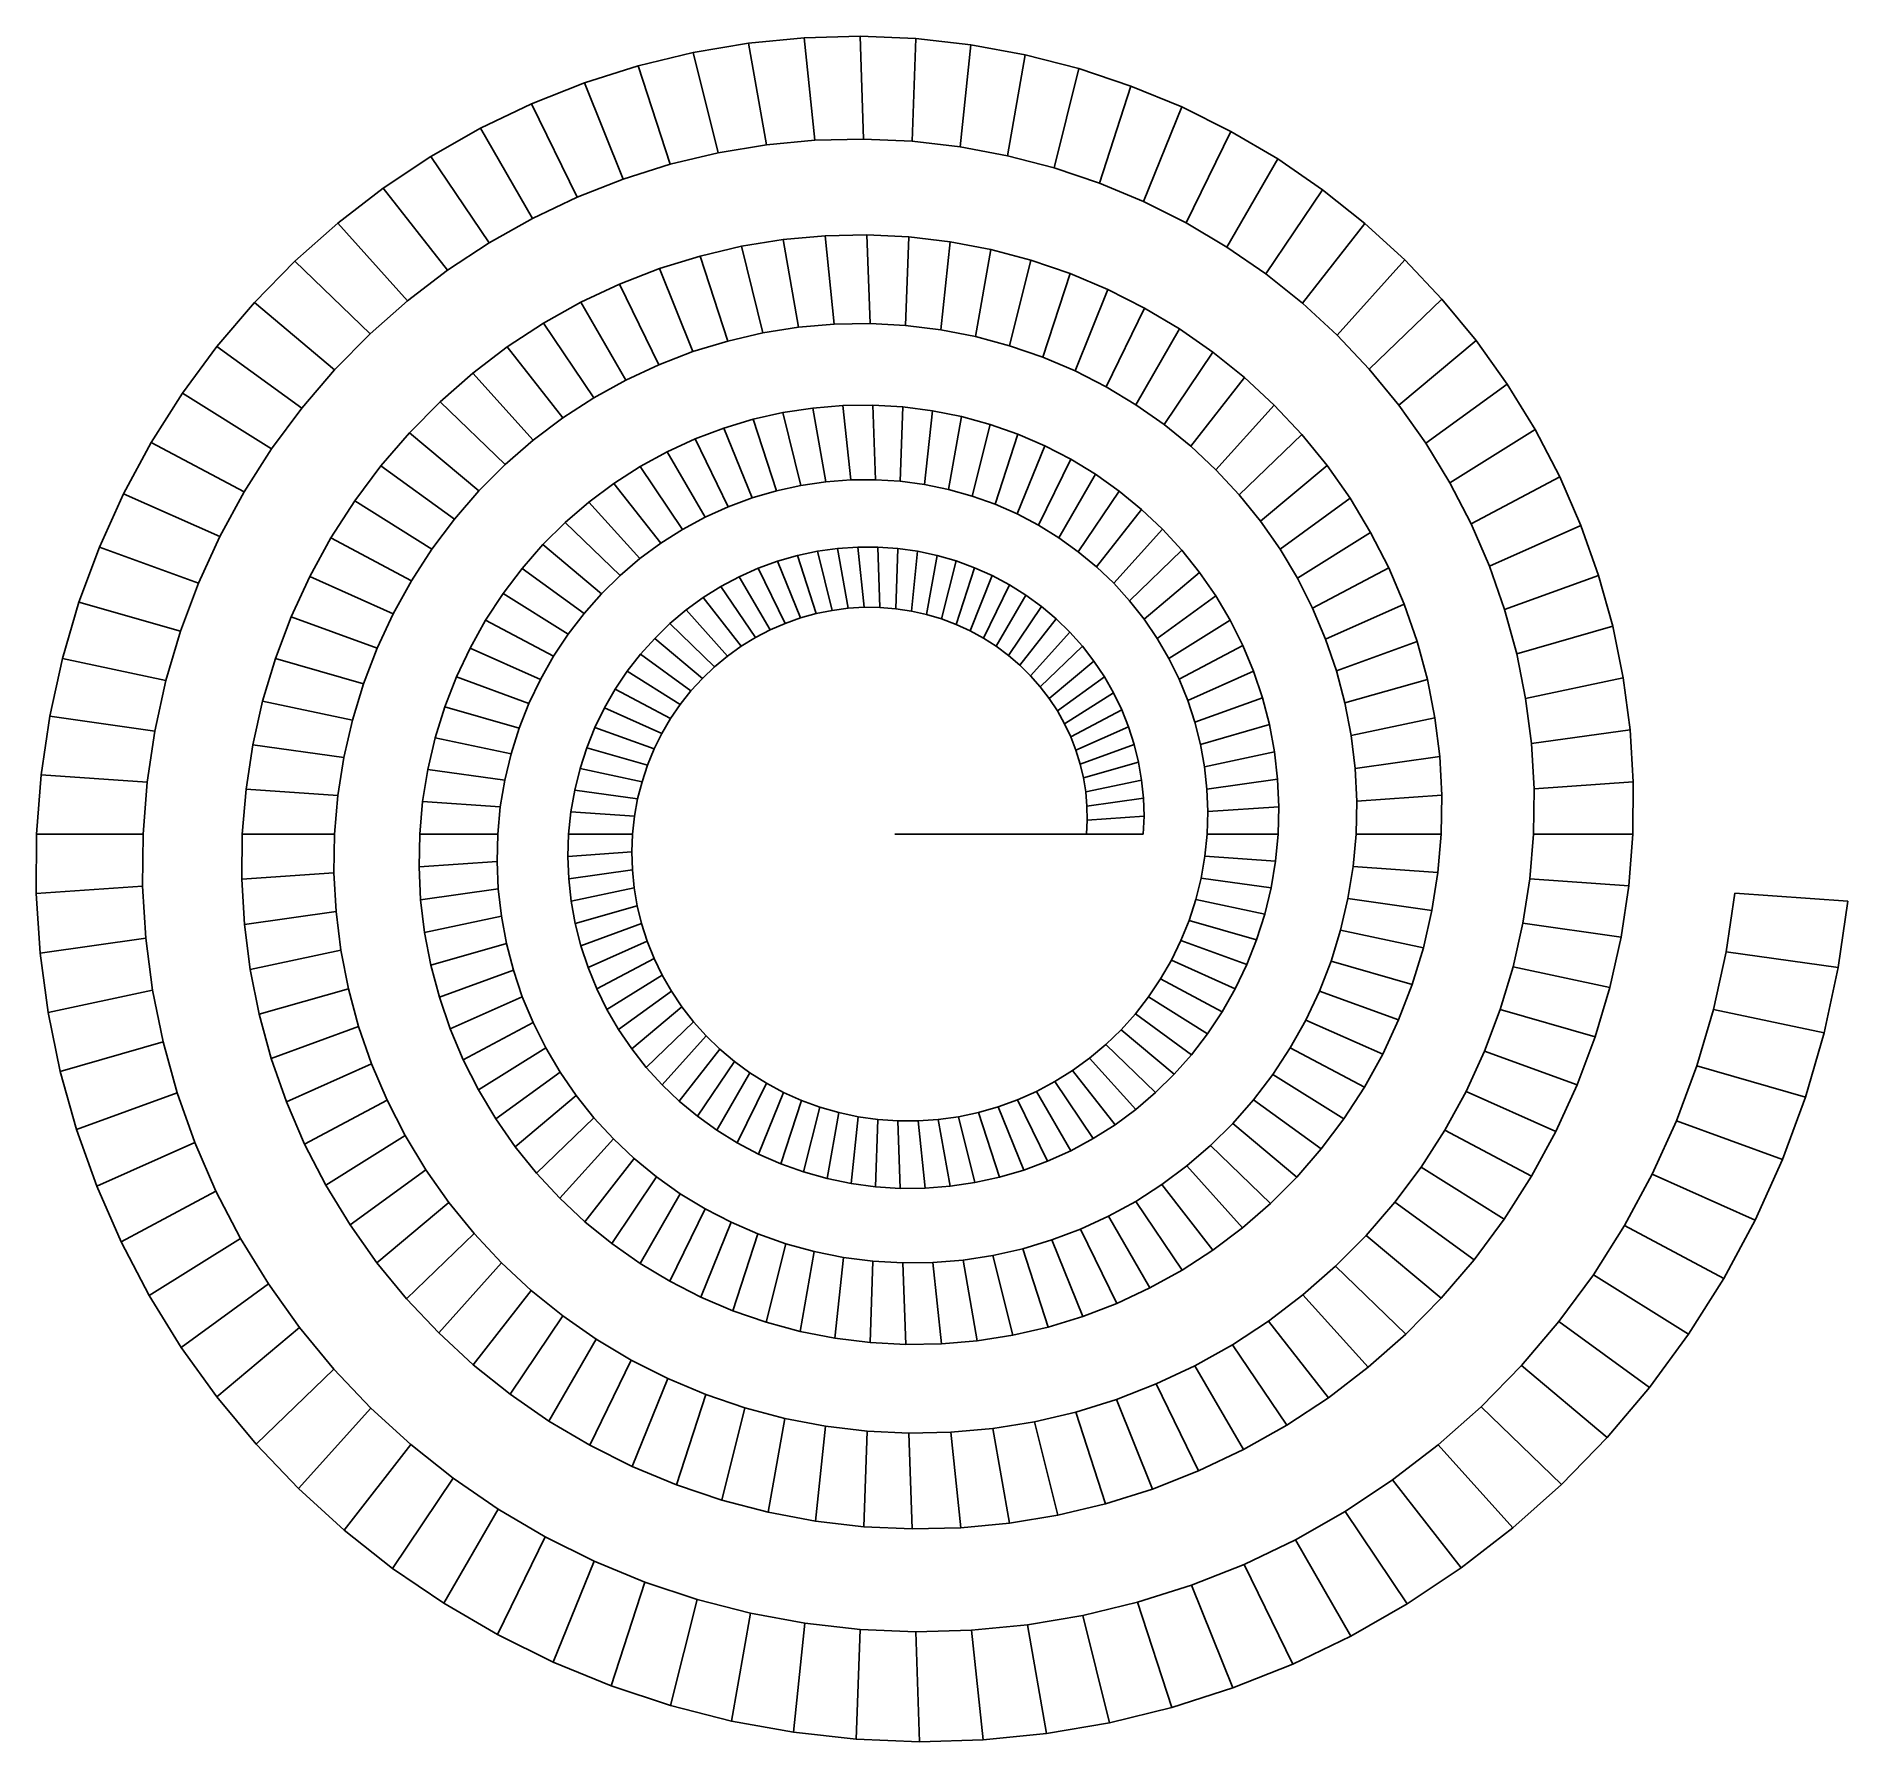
# Model space of a CAD drawing. Header units: metres. Extents: x -360 to 406, y -384 to 337.
import ezdxf

# ---------------------------------------------------------------- set-up
doc = ezdxf.new("R2010")
doc.units = ezdxf.units.M
for name, color, linetype in [('Fill', 3, 'CONTINUOUS'), ('Inner', 2, 'CONTINUOUS'), ('Outer', 1, 'CONTINUOUS')]:
    doc.layers.add(name, color=color, linetype=linetype)

msp = doc.modelspace()

# ---------------------------------------------------------------- linework, layer by layer
at = {"layer": 'Fill'}
for p, q in [((-10.26, 293.91), (-11.78, 337.42)), ((-71.83, 288.08), (-82.41, 330.52)), ((-51.39, 291.47), (-58.98, 334.47)), ((-30.84, 293.41), (-35.4, 336.77)), ((10.23, 292.98), (11.75, 336.42)), ((30.55, 290.63), (35.08, 333.79)), ((50.58, 286.87), (58.11, 329.55)), ((-92.04, 283.26), (-105.57, 324.92)), ((70.25, 281.74), (80.71, 323.72)), ((-111.93, 277.02), (-128.36, 317.7)), ((89.44, 275.27), (102.79, 316.36)), ((-131.39, 269.39), (-150.65, 308.88)), ((108.08, 267.51), (124.24, 307.5)), ((-150.33, 260.38), (-172.33, 298.49)), ((126.07, 258.48), (144.95, 297.19)), ((-168.66, 250.05), (-193.3, 286.58)), ((143.33, 248.26), (164.83, 285.5)), ((-186.27, 238.42), (-213.44, 273.2)), ((159.79, 236.89), (183.79, 272.49)), ((-203.09, 225.55), (-232.66, 258.4)), ((-22.66, 215.64), (-26.59, 253.03)), ((-7.54, 215.89), (-8.85, 253.4)), ((175.36, 224.45), (201.75, 258.22)), ((-52.84, 211.95), (-61.97, 248.56)), ((-37.79, 214.32), (-44.33, 251.42)), ((7.51, 215.09), (8.82, 252.54)), ((22.41, 213.25), (26.32, 250.45)), ((37.1, 210.38), (43.58, 247.15)), ((-219.01, 211.49), (-250.85, 242.24)), ((-82.43, 204.02), (-96.62, 239.13)), ((-67.75, 208.51), (-79.43, 244.46)), ((51.49, 206.51), (60.5, 242.67)), ((189.97, 210.98), (218.61, 242.79)), ((-96.82, 198.5), (-113.45, 232.6)), ((65.52, 201.66), (77.02, 237.04)), ((79.13, 195.87), (93.05, 230.29)), ((-233.96, 196.31), (-267.92, 224.81)), ((-110.83, 191.97), (-129.83, 224.88)), ((92.26, 189.16), (108.51, 222.47)), ((203.57, 196.58), (234.31, 226.27)), ((-124.41, 184.44), (-145.7, 216)), ((104.83, 181.58), (123.33, 213.62)), ((216.08, 181.31), (248.77, 208.74)), ((-247.85, 180.07), (-283.77, 206.17)), ((-137.47, 175.96), (-160.95, 206.01)), ((116.8, 173.17), (137.46, 203.79)), ((-149.96, 166.54), (-175.52, 194.93)), ((128.11, 163.98), (150.81, 193.03)), ((-260.62, 162.85), (-298.33, 186.42)), ((227.46, 165.26), (261.93, 190.3)), ((-161.8, 156.24), (-189.32, 182.83)), ((-36.76, 147.45), (-44.44, 178.24)), ((-26.27, 149), (-31.77, 180.18)), ((-15.74, 149.8), (-19.05, 181.23)), ((-5.23, 149.87), (-6.33, 181.38)), ((5.21, 149.2), (6.31, 180.65)), ((15.54, 147.81), (18.82, 179.04)), ((25.69, 145.72), (31.13, 176.57)), ((138.72, 154.06), (163.34, 181.41)), ((-172.93, 145.1), (-202.29, 169.74)), ((-57.43, 142.15), (-69.37, 171.7)), ((-47.17, 145.17), (-57, 175.41)), ((35.64, 142.93), (43.2, 173.26)), ((45.31, 139.46), (54.96, 169.14)), ((148.56, 143.46), (174.98, 168.98)), ((237.66, 148.51), (273.73, 171.05)), ((-272.19, 144.72), (-311.51, 165.63)), ((-77.33, 133.95), (-93.33, 161.66)), ((-67.5, 138.4), (-81.5, 167.11)), ((54.69, 135.35), (66.35, 164.22)), ((-183.29, 133.17), (-214.36, 155.74)), ((-86.87, 128.79), (-104.8, 155.37)), ((63.71, 130.62), (77.32, 158.54)), ((157.61, 132.25), (185.69, 155.82)), ((-96.06, 122.95), (-115.84, 148.27)), ((72.33, 125.29), (87.83, 152.13)), ((246.64, 131.14), (284.14, 151.08)), ((-282.49, 125.77), (-323.24, 143.91)), ((-192.83, 120.49), (-225.45, 140.88)), ((-104.86, 116.46), (-126.4, 140.39)), ((80.53, 119.39), (97.83, 145.04)), ((165.82, 120.47), (195.43, 141.99)), ((-113.22, 109.33), (-136.43, 131.75)), ((88.26, 112.97), (107.26, 137.29)), ((254.36, 113.25), (293.09, 130.49)), ((-201.49, 107.13), (-235.51, 125.23)), ((95.49, 106.05), (116.1, 128.94)), ((173.16, 108.2), (204.14, 127.56)), ((-291.48, 106.09), (-333.45, 121.37)), ((-121.09, 101.61), (-145.86, 122.39)), ((-36.93, 91.4), (-46.62, 115.39)), ((-30.3, 93.24), (-38.27, 117.78)), ((-23.59, 94.6), (-29.81, 119.57)), ((-16.84, 95.49), (-21.29, 120.77)), ((-10.08, 95.9), (-12.76, 121.36)), ((-3.35, 95.83), (-4.24, 121.35)), ((3.33, 95.3), (4.22, 120.75)), ((9.91, 94.31), (12.57, 119.57)), ((16.37, 92.86), (20.77, 117.81)), ((22.68, 90.98), (28.8, 115.5)), ((102.19, 98.68), (124.29, 120.03)), ((-209.23, 93.15), (-244.49, 108.85)), ((-128.44, 93.32), (-154.65, 112.36)), ((-49.83, 86.31), (-62.83, 108.83)), ((-43.45, 89.09), (-54.82, 112.4)), ((28.81, 88.68), (36.6, 112.64)), ((34.73, 85.96), (44.15, 109.27)), ((108.32, 90.89), (131.82, 110.61)), ((179.59, 95.49), (211.79, 112.61)), ((260.78, 94.92), (300.56, 109.4)), ((-135.22, 84.49), (-162.75, 101.7)), ((-62.03, 79.4), (-78.12, 99.99)), ((-56.04, 83.08), (-70.61, 104.69)), ((40.41, 82.86), (51.4, 105.39)), ((45.83, 79.39), (58.33, 101.04)), ((113.88, 82.74), (138.63, 100.72)), ((-299.09, 85.76), (-342.09, 98.09)), ((-67.79, 75.29), (-85.32, 94.76)), ((50.97, 75.56), (64.91, 96.23)), ((185.11, 82.42), (218.36, 97.22)), ((-215.99, 78.61), (-252.32, 91.84)), ((-141.39, 75.18), (-170.12, 90.45)), ((-73.27, 70.76), (-92.16, 89)), ((55.79, 71.41), (71.1, 91.01)), ((60.29, 66.96), (76.89, 85.39)), ((118.82, 74.25), (144.72, 90.43)), ((265.9, 76.24), (306.53, 87.89)), ((-146.92, 65.41), (-176.7, 78.67)), ((-78.45, 65.83), (-98.62, 82.75)), ((64.45, 62.23), (82.24, 79.42)), ((123.14, 65.48), (150.04, 79.78)), ((189.68, 69.04), (223.82, 81.46)), ((-305.29, 64.89), (-349.11, 74.21)), ((-221.74, 63.58), (-258.98, 74.26)), ((-83.3, 60.52), (-104.65, 76.04)), ((68.23, 57.26), (87.13, 73.11)), ((-151.78, 55.24), (-182.47, 66.42)), ((-91.89, 48.86), (-115.32, 61.31)), ((-87.78, 54.85), (-110.23, 68.88)), ((71.65, 52.05), (91.55, 66.51)), ((126.82, 56.47), (154.6, 68.83)), ((193.29, 55.42), (228.15, 65.42)), ((269.68, 57.32), (310.96, 66.1)), ((-226.45, 48.13), (-264.4, 56.2)), ((-155.93, 44.71), (-187.39, 53.73)), ((74.67, 46.66), (95.47, 59.66)), ((129.85, 47.26), (158.36, 57.64)), ((-310.02, 43.57), (-354.45, 49.82)), ((-95.58, 42.56), (-119.88, 53.37)), ((77.29, 41.1), (98.89, 52.58)), ((132.22, 37.91), (161.31, 46.26)), ((195.93, 41.65), (231.34, 49.17)), ((-159.35, 33.87), (-191.43, 40.69)), ((-98.84, 35.98), (-123.9, 45.1)), ((79.5, 35.4), (101.79, 45.32)), ((272.13, 38.25), (313.85, 44.11)), ((-230.08, 32.33), (-268.56, 37.74)), ((-101.65, 29.15), (-127.35, 36.52)), ((81.3, 29.59), (104.17, 37.91)), ((133.91, 28.46), (163.45, 34.74)), ((197.59, 27.77), (233.38, 32.8)), ((-313.27, 21.91), (-358.09, 25.04)), ((-162.01, 22.77), (-194.56, 27.34)), ((-103.98, 22.1), (-130.2, 27.67)), ((82.68, 23.71), (106.01, 30.4)), ((134.94, 18.97), (164.78, 23.16)), ((-232.6, 16.26), (-271.44, 18.98)), ((-105.83, 14.87), (-132.43, 18.61)), ((83.64, 17.78), (107.31, 22.81)), ((198.28, 13.87), (234.26, 16.38)), ((273.23, 19.11), (315.2, 22.04)), ((-163.9, 11.46), (-196.75, 13.76)), ((-107.17, 7.49), (-134.04, 9.37)), ((84.18, 11.83), (108.07, 15.19)), ((135.3, 9.46), (165.3, 11.56)), ((-108, 0), (-135, 0)), ((84.29, 5.89), (108.3, 7.57)), ((-315, 0), (-360, 0)), ((-234, 0), (-273, 0)), ((-165, 0), (-198, 0)), ((-108.3, -7.57), (-135.3, -9.46)), ((84, 0), (108, 0)), ((135, 0), (165, 0)), ((198, 0), (234, 0)), ((273, 0), (315, 0)), ((-165.3, -11.56), (-198.28, -13.87)), ((-108.07, -15.19), (-134.94, -18.97)), ((134.04, -9.37), (163.9, -11.46)), ((196.75, -13.76), (232.6, -16.26)), ((-315.2, -22.04), (-360.15, -25.18)), ((-234.26, -16.38), (-273.23, -19.11)), ((-107.31, -22.81), (-133.91, -28.46)), ((132.43, -18.61), (162.01, -22.77)), ((271.44, -18.98), (313.27, -21.91)), ((-164.78, -23.16), (-197.59, -27.77)), ((-106.01, -30.4), (-132.22, -37.91)), ((130.2, -27.67), (159.35, -33.87)), ((194.56, -27.34), (230.08, -32.33)), ((358.09, -25.04), (405.91, -28.38)), ((-233.38, -32.8), (-272.13, -38.25)), ((-163.45, -34.74), (-195.93, -41.65)), ((-104.17, -37.91), (-129.85, -47.26)), ((127.35, -36.52), (155.93, -44.71)), ((268.56, -37.74), (310.02, -43.57)), ((-313.85, -44.11), (-358.55, -50.39)), ((-101.79, -45.32), (-126.82, -56.47)), ((123.9, -45.1), (151.78, -55.24)), ((191.43, -40.69), (226.45, -48.13)), ((-231.34, -49.17), (-269.68, -57.32)), ((-161.31, -46.26), (-193.29, -55.42)), ((-98.89, -52.58), (-123.14, -65.48)), ((119.88, -53.37), (146.92, -65.41)), ((354.45, -49.82), (401.85, -56.48)), ((-158.36, -57.64), (-189.68, -69.04)), ((-95.47, -59.66), (-118.82, -74.25)), ((187.39, -53.73), (221.74, -63.58)), ((264.4, -56.2), (305.29, -64.89)), ((-310.96, -66.1), (-355.17, -75.49)), ((-228.15, -65.42), (-265.9, -76.24)), ((-154.6, -68.83), (-185.11, -82.42)), ((-91.55, -66.51), (-113.88, -82.74)), ((110.23, -68.88), (135.22, -84.49)), ((115.32, -61.31), (141.39, -75.18)), ((182.47, -66.42), (215.99, -78.61)), ((-87.13, -73.11), (-108.32, -90.89)), ((104.65, -76.04), (128.44, -93.32)), ((258.98, -74.26), (299.09, -85.76)), ((349.11, -74.21), (395.86, -84.14)), ((-223.82, -81.46), (-260.78, -94.92)), ((-150.04, -79.78), (-179.59, -95.49)), ((-82.24, -79.42), (-102.19, -98.68)), ((98.62, -82.75), (121.09, -101.61)), ((176.7, -78.67), (209.23, -93.15)), ((-306.53, -87.89), (-350.04, -100.37)), ((-144.72, -90.43), (-173.16, -108.2)), ((-76.89, -85.39), (-95.49, -106.05)), ((-71.1, -91.01), (-88.26, -112.97)), ((92.16, -89), (113.22, -109.33)), ((170.12, -90.45), (201.49, -107.13)), ((252.32, -91.84), (291.48, -106.09)), ((-218.36, -97.22), (-254.36, -113.25)), ((-64.91, -96.23), (-80.53, -119.39)), ((85.32, -94.76), (104.86, -116.46)), ((342.09, -98.09), (387.98, -111.25)), ((-138.63, -100.72), (-165.82, -120.47)), ((-58.33, -101.04), (-72.33, -125.29)), ((-51.4, -105.39), (-63.71, -130.62)), ((70.61, -104.69), (86.87, -128.79)), ((78.12, -99.99), (96.06, -122.95)), ((162.75, -101.7), (192.83, -120.49)), ((-300.56, -109.4), (-343.16, -124.9)), ((-211.79, -112.61), (-246.64, -131.14)), ((-131.82, -110.61), (-157.61, -132.25)), ((-44.15, -109.27), (-54.69, -135.35)), ((-36.6, -112.64), (-45.31, -139.46)), ((54.82, -112.4), (67.5, -138.4)), ((62.83, -108.83), (77.33, -133.95)), ((154.65, -112.36), (183.29, -133.17)), ((244.49, -108.85), (282.49, -125.77)), ((-124.29, -120.03), (-148.56, -143.46)), ((-28.8, -115.5), (-35.64, -142.93)), ((-20.77, -117.81), (-25.69, -145.72)), ((-12.57, -119.57), (-15.54, -147.81)), ((-4.22, -120.75), (-5.21, -149.2)), ((4.24, -121.35), (5.23, -149.87)), ((12.76, -121.36), (15.74, -149.8)), ((21.29, -120.77), (26.27, -149)), ((29.81, -119.57), (36.76, -147.45)), ((38.27, -117.78), (47.17, -145.17)), ((46.62, -115.39), (57.43, -142.15)), ((145.86, -122.39), (172.93, -145.1)), ((333.45, -121.37), (378.24, -137.67)), ((-204.14, -127.56), (-237.66, -148.51)), ((-116.1, -128.94), (-138.72, -154.06)), ((235.51, -125.23), (272.19, -144.72)), ((-293.09, -130.49), (-334.56, -148.96)), ((-107.26, -137.29), (-128.11, -163.98)), ((136.43, -131.75), (161.8, -156.24)), ((-195.43, -141.99), (-227.46, -165.26)), ((-97.83, -145.04), (-116.8, -173.17)), ((126.4, -140.39), (149.96, -166.54)), ((225.45, -140.88), (260.62, -162.85)), ((323.24, -143.91), (366.72, -163.27)), ((-284.14, -151.08), (-324.28, -172.42)), ((-87.83, -152.13), (-104.83, -181.58)), ((115.84, -148.27), (137.47, -175.96)), ((-185.69, -155.82), (-216.08, -181.31)), ((-77.32, -158.54), (-92.26, -189.16)), ((104.8, -155.37), (124.41, -184.44)), ((214.36, -155.74), (247.85, -180.07)), ((-66.35, -164.22), (-79.13, -195.87)), ((81.5, -167.11), (96.82, -198.5)), ((93.33, -161.66), (110.83, -191.97)), ((311.51, -165.63), (353.48, -187.95)), ((-273.73, -171.05), (-312.35, -195.18)), ((-174.98, -168.98), (-203.57, -196.58)), ((-54.96, -169.14), (-65.52, -201.66)), ((-43.2, -173.26), (-51.49, -206.51)), ((57, -175.41), (67.75, -208.51)), ((69.37, -171.7), (82.43, -204.02)), ((202.29, -169.74), (233.96, -196.31)), ((-163.34, -181.41), (-189.97, -210.98)), ((-31.13, -176.57), (-37.1, -210.38)), ((-18.82, -179.04), (-22.41, -213.25)), ((-6.31, -180.65), (-7.51, -215.09)), ((6.33, -181.38), (7.54, -215.89)), ((19.05, -181.23), (22.66, -215.64)), ((31.77, -180.18), (37.79, -214.32)), ((44.44, -178.24), (52.84, -211.95)), ((189.32, -182.83), (219.01, -211.49)), ((-261.93, -190.3), (-298.82, -217.1)), ((298.33, -186.42), (338.58, -211.57)), ((-150.81, -193.03), (-175.36, -224.45)), ((175.52, -194.93), (203.09, -225.55)), ((-137.46, -203.79), (-159.79, -236.89)), ((160.95, -206.01), (186.27, -238.42)), ((283.77, -206.17), (322.12, -234.03)), ((-248.77, -208.74), (-283.75, -238.09)), ((-123.33, -213.62), (-143.33, -248.26)), ((145.7, -216), (168.66, -250.05)), ((-234.31, -226.27), (-267.2, -258.04)), ((-108.51, -222.47), (-126.07, -258.48)), ((129.83, -224.88), (150.33, -260.38)), ((267.92, -224.81), (304.18, -255.23)), ((-93.05, -230.29), (-108.08, -267.51)), ((-77.02, -237.04), (-89.44, -275.27)), ((113.45, -232.6), (131.39, -269.39)), ((-218.61, -242.79), (-249.26, -276.83)), ((-60.5, -242.67), (-70.25, -281.74)), ((79.43, -244.46), (92.04, -283.26)), ((96.62, -239.13), (111.93, -277.02)), ((250.85, -242.24), (284.85, -275.08)), ((-43.58, -247.15), (-50.58, -286.87)), ((-26.32, -250.45), (-30.55, -290.63)), ((-8.82, -252.54), (-10.23, -292.98)), ((44.33, -251.42), (51.39, -291.47)), ((61.97, -248.56), (71.83, -288.08)), ((-201.75, -258.22), (-229.99, -294.37)), ((8.85, -253.4), (10.26, -293.91)), ((26.59, -253.03), (30.84, -293.41)), ((232.66, -258.4), (264.24, -293.47)), ((-183.79, -272.49), (-209.48, -310.57)), ((213.44, -273.2), (242.46, -310.34)), ((-164.83, -285.5), (-187.83, -325.34)), ((193.3, -286.58), (219.62, -325.6)), ((-144.95, -297.19), (-165.14, -338.6)), ((172.33, -298.49), (195.83, -339.19)), ((-124.24, -307.5), (-141.52, -350.27)), ((150.65, -308.88), (171.22, -351.06)), ((-102.79, -316.36), (-117.07, -360.3)), ((128.36, -317.7), (145.91, -361.15)), ((-80.71, -323.72), (-91.91, -368.62)), ((105.57, -324.92), (120.03, -369.43)), ((-58.11, -329.55), (-66.15, -375.18)), ((-35.08, -333.79), (-39.93, -379.93)), ((-11.75, -336.42), (-13.37, -382.86)), ((35.4, -336.77), (40.27, -383.12)), ((58.98, -334.47), (67.08, -380.43)), ((82.41, -330.52), (93.71, -375.86)), ((11.78, -337.42), (13.41, -383.92))]:
    msp.add_line(p, q, dxfattribs=at)
at = {"layer": 'Inner'}
for p, q in [((-51.39, 291.47), (-71.83, 288.08)), ((-30.84, 293.41), (-51.39, 291.47)), ((-10.26, 293.91), (-30.84, 293.41)), ((10.23, 292.98), (-10.26, 293.91)), ((30.55, 290.63), (10.23, 292.98)), ((-71.83, 288.08), (-92.04, 283.26)), ((50.58, 286.87), (30.55, 290.63)), ((70.25, 281.74), (50.58, 286.87)), ((-111.93, 277.02), (-131.39, 269.39)), ((-92.04, 283.26), (-111.93, 277.02)), ((89.44, 275.27), (70.25, 281.74)), ((-131.39, 269.39), (-150.33, 260.38)), ((108.08, 267.51), (89.44, 275.27)), ((126.07, 258.48), (108.08, 267.51)), ((-150.33, 260.38), (-168.66, 250.05)), ((143.33, 248.26), (126.07, 258.48)), ((-168.66, 250.05), (-186.27, 238.42)), ((159.79, 236.89), (143.33, 248.26)), ((-186.27, 238.42), (-203.09, 225.55)), ((175.36, 224.45), (159.79, 236.89)), ((-203.09, 225.55), (-219.01, 211.49)), ((189.97, 210.98), (175.36, 224.45)), ((-22.66, 215.64), (-37.79, 214.32)), ((-7.54, 215.89), (-22.66, 215.64)), ((7.51, 215.09), (-7.54, 215.89)), ((22.41, 213.25), (7.51, 215.09)), ((-219.01, 211.49), (-233.96, 196.31)), ((-67.75, 208.51), (-82.43, 204.02)), ((-52.84, 211.95), (-67.75, 208.51)), ((-37.79, 214.32), (-52.84, 211.95)), ((37.1, 210.38), (22.41, 213.25)), ((51.49, 206.51), (37.1, 210.38)), ((203.57, 196.58), (189.97, 210.98)), ((-82.43, 204.02), (-96.82, 198.5)), ((65.52, 201.66), (51.49, 206.51)), ((79.13, 195.87), (65.52, 201.66)), ((-233.96, 196.31), (-247.85, 180.07)), ((-110.83, 191.97), (-124.41, 184.44)), ((-96.82, 198.5), (-110.83, 191.97)), ((92.26, 189.16), (79.13, 195.87)), ((216.08, 181.31), (203.57, 196.58)), ((-124.41, 184.44), (-137.47, 175.96)), ((104.83, 181.58), (92.26, 189.16)), ((-247.85, 180.07), (-260.62, 162.85)), ((116.8, 173.17), (104.83, 181.58)), ((227.46, 165.26), (216.08, 181.31)), ((-137.47, 175.96), (-149.96, 166.54)), ((128.11, 163.98), (116.8, 173.17)), ((-260.62, 162.85), (-272.19, 144.72)), ((-149.96, 166.54), (-161.8, 156.24)), ((138.72, 154.06), (128.11, 163.98)), ((237.66, 148.51), (227.46, 165.26)), ((-161.8, 156.24), (-172.93, 145.1)), ((148.56, 143.46), (138.72, 154.06)), ((-36.76, 147.45), (-47.17, 145.17)), ((-26.27, 149), (-36.76, 147.45)), ((-15.74, 149.8), (-26.27, 149)), ((-5.23, 149.87), (-15.74, 149.8)), ((5.21, 149.2), (-5.23, 149.87)), ((15.54, 147.81), (5.21, 149.2)), ((25.69, 145.72), (15.54, 147.81)), ((35.64, 142.93), (25.69, 145.72)), ((246.64, 131.14), (237.66, 148.51)), ((-272.19, 144.72), (-282.49, 125.77)), ((-172.93, 145.1), (-183.29, 133.17)), ((-67.5, 138.4), (-77.33, 133.95)), ((-57.43, 142.15), (-67.5, 138.4)), ((-47.17, 145.17), (-57.43, 142.15)), ((45.31, 139.46), (35.64, 142.93)), ((54.69, 135.35), (45.31, 139.46)), ((157.61, 132.25), (148.56, 143.46)), ((-183.29, 133.17), (-192.83, 120.49)), ((-77.33, 133.95), (-86.87, 128.79)), ((63.71, 130.62), (54.69, 135.35)), ((72.33, 125.29), (63.71, 130.62)), ((165.82, 120.47), (157.61, 132.25)), ((254.36, 113.25), (246.64, 131.14)), ((-282.49, 125.77), (-291.48, 106.09)), ((-96.06, 122.95), (-104.86, 116.46)), ((-86.87, 128.79), (-96.06, 122.95)), ((80.53, 119.39), (72.33, 125.29)), ((-192.83, 120.49), (-201.49, 107.13)), ((-104.86, 116.46), (-113.22, 109.33)), ((88.26, 112.97), (80.53, 119.39)), ((173.16, 108.2), (165.82, 120.47)), ((-113.22, 109.33), (-121.09, 101.61)), ((95.49, 106.05), (88.26, 112.97)), ((179.59, 95.49), (173.16, 108.2)), ((260.78, 94.92), (254.36, 113.25)), ((-291.48, 106.09), (-299.09, 85.76)), ((-201.49, 107.13), (-209.23, 93.15)), ((-121.09, 101.61), (-128.44, 93.32)), ((102.19, 98.68), (95.49, 106.05)), ((-209.23, 93.15), (-215.99, 78.61)), ((-128.44, 93.32), (-135.22, 84.49)), ((-30.3, 93.24), (-36.93, 91.4)), ((-23.59, 94.6), (-30.3, 93.24)), ((-16.84, 95.49), (-23.59, 94.6)), ((-10.08, 95.9), (-16.84, 95.49)), ((-3.35, 95.83), (-10.08, 95.9)), ((3.33, 95.3), (-3.35, 95.83)), ((9.91, 94.31), (3.33, 95.3)), ((16.37, 92.86), (9.91, 94.31)), ((22.68, 90.98), (16.37, 92.86)), ((108.32, 90.89), (102.19, 98.68)), ((185.11, 82.42), (179.59, 95.49)), ((265.9, 76.24), (260.78, 94.92)), ((-299.09, 85.76), (-305.29, 64.89)), ((-135.22, 84.49), (-141.39, 75.18)), ((-49.83, 86.31), (-56.04, 83.08)), ((-43.45, 89.09), (-49.83, 86.31)), ((-36.93, 91.4), (-43.45, 89.09)), ((28.81, 88.68), (22.68, 90.98)), ((34.73, 85.96), (28.81, 88.68)), ((40.41, 82.86), (34.73, 85.96)), ((113.88, 82.74), (108.32, 90.89)), ((-215.99, 78.61), (-221.74, 63.58)), ((-62.03, 79.4), (-67.79, 75.29)), ((-56.04, 83.08), (-62.03, 79.4)), ((45.83, 79.39), (40.41, 82.86)), ((50.97, 75.56), (45.83, 79.39)), ((118.82, 74.25), (113.88, 82.74)), ((189.68, 69.04), (185.11, 82.42)), ((-141.39, 75.18), (-146.92, 65.41)), ((-73.27, 70.76), (-78.45, 65.83)), ((-67.79, 75.29), (-73.27, 70.76)), ((55.79, 71.41), (50.97, 75.56)), ((60.29, 66.96), (55.79, 71.41)), ((123.14, 65.48), (118.82, 74.25)), ((193.29, 55.42), (189.68, 69.04)), ((269.68, 57.32), (265.9, 76.24)), ((-305.29, 64.89), (-310.02, 43.57)), ((-221.74, 63.58), (-226.45, 48.13)), ((-146.92, 65.41), (-151.78, 55.24)), ((-78.45, 65.83), (-83.3, 60.52)), ((64.45, 62.23), (60.29, 66.96)), ((68.23, 57.26), (64.45, 62.23)), ((126.82, 56.47), (123.14, 65.48)), ((-151.78, 55.24), (-155.93, 44.71)), ((-87.78, 54.85), (-91.89, 48.86)), ((-83.3, 60.52), (-87.78, 54.85)), ((71.65, 52.05), (68.23, 57.26)), ((129.85, 47.26), (126.82, 56.47)), ((195.93, 41.65), (193.29, 55.42)), ((272.13, 38.25), (269.68, 57.32)), ((-226.45, 48.13), (-230.08, 32.33)), ((-91.89, 48.86), (-95.58, 42.56)), ((74.67, 46.66), (71.65, 52.05)), ((77.29, 41.1), (74.67, 46.66)), ((132.22, 37.91), (129.85, 47.26)), ((-310.02, 43.57), (-313.27, 21.91)), ((-155.93, 44.71), (-159.35, 33.87)), ((-95.58, 42.56), (-98.84, 35.98)), ((79.5, 35.4), (77.29, 41.1)), ((197.59, 27.77), (195.93, 41.65)), ((-230.08, 32.33), (-232.6, 16.26)), ((-159.35, 33.87), (-162.01, 22.77)), ((-98.84, 35.98), (-101.65, 29.15)), ((81.3, 29.59), (79.5, 35.4)), ((133.91, 28.46), (132.22, 37.91)), ((273.23, 19.11), (272.13, 38.25)), ((-101.65, 29.15), (-103.98, 22.1)), ((82.68, 23.71), (81.3, 29.59)), ((83.64, 17.78), (82.68, 23.71)), ((134.94, 18.97), (133.91, 28.46)), ((198.28, 13.87), (197.59, 27.77)), ((-313.27, 21.91), (-315, 0)), ((-232.6, 16.26), (-234, 0)), ((-162.01, 22.77), (-163.9, 11.46)), ((-103.98, 22.1), (-105.83, 14.87)), ((84.18, 11.83), (83.64, 17.78)), ((135.3, 9.46), (134.94, 18.97)), ((273, 0), (273.23, 19.11)), ((-163.9, 11.46), (-165, 0)), ((-105.83, 14.87), (-107.17, 7.49)), ((84.29, 5.89), (84.18, 11.83)), ((135, 0), (135.3, 9.46)), ((198, 0), (198.28, 13.87)), ((-108, 0), (-108.3, -7.57)), ((-107.17, 7.49), (-108, 0)), ((3, 0), (84, 0)), ((84, 0), (84.29, 5.89)), ((-315, 0), (-315.2, -22.04)), ((-234, 0), (-234.26, -16.38)), ((-165, 0), (-165.3, -11.56)), ((-108.3, -7.57), (-108.07, -15.19)), ((134.04, -9.37), (135, 0)), ((196.75, -13.76), (198, 0)), ((271.44, -18.98), (273, 0)), ((-165.3, -11.56), (-164.78, -23.16)), ((-108.07, -15.19), (-107.31, -22.81)), ((132.43, -18.61), (134.04, -9.37)), ((194.56, -27.34), (196.75, -13.76)), ((-315.2, -22.04), (-313.85, -44.11)), ((-234.26, -16.38), (-233.38, -32.8)), ((-107.31, -22.81), (-106.01, -30.4)), ((130.2, -27.67), (132.43, -18.61)), ((268.56, -37.74), (271.44, -18.98)), ((-164.78, -23.16), (-163.45, -34.74)), ((-106.01, -30.4), (-104.17, -37.91)), ((127.35, -36.52), (130.2, -27.67)), ((191.43, -40.69), (194.56, -27.34)), ((354.45, -49.82), (358.09, -25.04)), ((-233.38, -32.8), (-231.34, -49.17)), ((-163.45, -34.74), (-161.31, -46.26)), ((-104.17, -37.91), (-101.79, -45.32)), ((123.9, -45.1), (127.35, -36.52)), ((264.4, -56.2), (268.56, -37.74)), ((-313.85, -44.11), (-310.96, -66.1)), ((-101.79, -45.32), (-98.89, -52.58)), ((119.88, -53.37), (123.9, -45.1)), ((187.39, -53.73), (191.43, -40.69)), ((-231.34, -49.17), (-228.15, -65.42)), ((-161.31, -46.26), (-158.36, -57.64)), ((-98.89, -52.58), (-95.47, -59.66)), ((115.32, -61.31), (119.88, -53.37)), ((349.11, -74.21), (354.45, -49.82)), ((-158.36, -57.64), (-154.6, -68.83)), ((-95.47, -59.66), (-91.55, -66.51)), ((182.47, -66.42), (187.39, -53.73)), ((258.98, -74.26), (264.4, -56.2)), ((-310.96, -66.1), (-306.53, -87.89)), ((-228.15, -65.42), (-223.82, -81.46)), ((-154.6, -68.83), (-150.04, -79.78)), ((-91.55, -66.51), (-87.13, -73.11)), ((104.65, -76.04), (110.23, -68.88)), ((110.23, -68.88), (115.32, -61.31)), ((176.7, -78.67), (182.47, -66.42)), ((-87.13, -73.11), (-82.24, -79.42)), ((98.62, -82.75), (104.65, -76.04)), ((252.32, -91.84), (258.98, -74.26)), ((342.09, -98.09), (349.11, -74.21)), ((-223.82, -81.46), (-218.36, -97.22)), ((-150.04, -79.78), (-144.72, -90.43)), ((-82.24, -79.42), (-76.89, -85.39)), ((92.16, -89), (98.62, -82.75)), ((170.12, -90.45), (176.7, -78.67)), ((-306.53, -87.89), (-300.56, -109.4)), ((-144.72, -90.43), (-138.63, -100.72)), ((-76.89, -85.39), (-71.1, -91.01)), ((-71.1, -91.01), (-64.91, -96.23)), ((85.32, -94.76), (92.16, -89)), ((162.75, -101.7), (170.12, -90.45)), ((244.49, -108.85), (252.32, -91.84)), ((-218.36, -97.22), (-211.79, -112.61)), ((-64.91, -96.23), (-58.33, -101.04)), ((78.12, -99.99), (85.32, -94.76)), ((333.45, -121.37), (342.09, -98.09)), ((-138.63, -100.72), (-131.82, -110.61)), ((-58.33, -101.04), (-51.4, -105.39)), ((-51.4, -105.39), (-44.15, -109.27)), ((62.83, -108.83), (70.61, -104.69)), ((70.61, -104.69), (78.12, -99.99)), ((154.65, -112.36), (162.75, -101.7)), ((-300.56, -109.4), (-293.09, -130.49)), ((-211.79, -112.61), (-204.14, -127.56)), ((-131.82, -110.61), (-124.29, -120.03)), ((-44.15, -109.27), (-36.6, -112.64)), ((-36.6, -112.64), (-28.8, -115.5)), ((46.62, -115.39), (54.82, -112.4)), ((54.82, -112.4), (62.83, -108.83)), ((145.86, -122.39), (154.65, -112.36)), ((235.51, -125.23), (244.49, -108.85)), ((-124.29, -120.03), (-116.1, -128.94)), ((-28.8, -115.5), (-20.77, -117.81)), ((-20.77, -117.81), (-12.57, -119.57)), ((-12.57, -119.57), (-4.22, -120.75)), ((-4.22, -120.75), (4.24, -121.35)), ((4.24, -121.35), (12.76, -121.36)), ((12.76, -121.36), (21.29, -120.77)), ((21.29, -120.77), (29.81, -119.57)), ((29.81, -119.57), (38.27, -117.78)), ((38.27, -117.78), (46.62, -115.39)), ((136.43, -131.75), (145.86, -122.39)), ((323.24, -143.91), (333.45, -121.37)), ((-204.14, -127.56), (-195.43, -141.99)), ((-116.1, -128.94), (-107.26, -137.29)), ((225.45, -140.88), (235.51, -125.23)), ((-293.09, -130.49), (-284.14, -151.08)), ((-107.26, -137.29), (-97.83, -145.04)), ((126.4, -140.39), (136.43, -131.75)), ((-195.43, -141.99), (-185.69, -155.82)), ((-97.83, -145.04), (-87.83, -152.13)), ((115.84, -148.27), (126.4, -140.39)), ((214.36, -155.74), (225.45, -140.88)), ((311.51, -165.63), (323.24, -143.91)), ((-284.14, -151.08), (-273.73, -171.05)), ((-87.83, -152.13), (-77.32, -158.54)), ((104.8, -155.37), (115.84, -148.27)), ((-185.69, -155.82), (-174.98, -168.98)), ((-77.32, -158.54), (-66.35, -164.22)), ((93.33, -161.66), (104.8, -155.37)), ((202.29, -169.74), (214.36, -155.74)), ((-66.35, -164.22), (-54.96, -169.14)), ((69.37, -171.7), (81.5, -167.11)), ((81.5, -167.11), (93.33, -161.66)), ((298.33, -186.42), (311.51, -165.63)), ((-273.73, -171.05), (-261.93, -190.3)), ((-174.98, -168.98), (-163.34, -181.41)), ((-54.96, -169.14), (-43.2, -173.26)), ((-43.2, -173.26), (-31.13, -176.57)), ((44.44, -178.24), (57, -175.41)), ((57, -175.41), (69.37, -171.7)), ((189.32, -182.83), (202.29, -169.74)), ((-163.34, -181.41), (-150.81, -193.03)), ((-31.13, -176.57), (-18.82, -179.04)), ((-18.82, -179.04), (-6.31, -180.65)), ((-6.31, -180.65), (6.33, -181.38)), ((6.33, -181.38), (19.05, -181.23)), ((19.05, -181.23), (31.77, -180.18)), ((31.77, -180.18), (44.44, -178.24)), ((175.52, -194.93), (189.32, -182.83)), ((-261.93, -190.3), (-248.77, -208.74)), ((283.77, -206.17), (298.33, -186.42)), ((-150.81, -193.03), (-137.46, -203.79)), ((160.95, -206.01), (175.52, -194.93)), ((-137.46, -203.79), (-123.33, -213.62)), ((145.7, -216), (160.95, -206.01)), ((267.92, -224.81), (283.77, -206.17)), ((-248.77, -208.74), (-234.31, -226.27)), ((-123.33, -213.62), (-108.51, -222.47)), ((129.83, -224.88), (145.7, -216)), ((-234.31, -226.27), (-218.61, -242.79)), ((-108.51, -222.47), (-93.05, -230.29)), ((113.45, -232.6), (129.83, -224.88)), ((250.85, -242.24), (267.92, -224.81)), ((-93.05, -230.29), (-77.02, -237.04)), ((-77.02, -237.04), (-60.5, -242.67)), ((96.62, -239.13), (113.45, -232.6)), ((-218.61, -242.79), (-201.75, -258.22)), ((-60.5, -242.67), (-43.58, -247.15)), ((61.97, -248.56), (79.43, -244.46)), ((79.43, -244.46), (96.62, -239.13)), ((232.66, -258.4), (250.85, -242.24)), ((-43.58, -247.15), (-26.32, -250.45)), ((-26.32, -250.45), (-8.82, -252.54)), ((-8.82, -252.54), (8.85, -253.4)), ((26.59, -253.03), (44.33, -251.42)), ((44.33, -251.42), (61.97, -248.56)), ((-201.75, -258.22), (-183.79, -272.49)), ((8.85, -253.4), (26.59, -253.03)), ((213.44, -273.2), (232.66, -258.4)), ((-183.79, -272.49), (-164.83, -285.5)), ((193.3, -286.58), (213.44, -273.2)), ((-164.83, -285.5), (-144.95, -297.19)), ((172.33, -298.49), (193.3, -286.58)), ((-144.95, -297.19), (-124.24, -307.5)), ((150.65, -308.88), (172.33, -298.49)), ((-124.24, -307.5), (-102.79, -316.36)), ((128.36, -317.7), (150.65, -308.88)), ((-102.79, -316.36), (-80.71, -323.72)), ((105.57, -324.92), (128.36, -317.7)), ((-80.71, -323.72), (-58.11, -329.55)), ((82.41, -330.52), (105.57, -324.92)), ((-58.11, -329.55), (-35.08, -333.79)), ((-35.08, -333.79), (-11.75, -336.42)), ((-11.75, -336.42), (11.78, -337.42)), ((11.78, -337.42), (35.4, -336.77)), ((35.4, -336.77), (58.98, -334.47)), ((58.98, -334.47), (82.41, -330.52))]:
    msp.add_line(p, q, dxfattribs=at)
at = {"layer": 'Outer'}
for p, q in [((-11.78, 337.42), (-35.4, 336.77)), ((11.75, 336.42), (-11.78, 337.42)), ((-82.41, 330.52), (-105.57, 324.92)), ((-58.98, 334.47), (-82.41, 330.52)), ((-35.4, 336.77), (-58.98, 334.47)), ((35.08, 333.79), (11.75, 336.42)), ((58.11, 329.55), (35.08, 333.79)), ((80.71, 323.72), (58.11, 329.55)), ((-105.57, 324.92), (-128.36, 317.7)), ((102.79, 316.36), (80.71, 323.72)), ((-128.36, 317.7), (-150.65, 308.88)), ((124.24, 307.5), (102.79, 316.36)), ((-150.65, 308.88), (-172.33, 298.49)), ((144.95, 297.19), (124.24, 307.5)), ((-172.33, 298.49), (-193.3, 286.58)), ((164.83, 285.5), (144.95, 297.19)), ((-193.3, 286.58), (-213.44, 273.2)), ((183.79, 272.49), (164.83, 285.5)), ((-213.44, 273.2), (-232.66, 258.4)), ((201.75, 258.22), (183.79, 272.49)), ((-232.66, 258.4), (-250.85, 242.24)), ((-26.59, 253.03), (-44.33, 251.42)), ((-8.85, 253.4), (-26.59, 253.03)), ((8.82, 252.54), (-8.85, 253.4)), ((218.61, 242.79), (201.75, 258.22)), ((-61.97, 248.56), (-79.43, 244.46)), ((-44.33, 251.42), (-61.97, 248.56)), ((26.32, 250.45), (8.82, 252.54)), ((43.58, 247.15), (26.32, 250.45)), ((60.5, 242.67), (43.58, 247.15)), ((-250.85, 242.24), (-267.92, 224.81)), ((-96.62, 239.13), (-113.45, 232.6)), ((-79.43, 244.46), (-96.62, 239.13)), ((77.02, 237.04), (60.5, 242.67)), ((234.31, 226.27), (218.61, 242.79)), ((-113.45, 232.6), (-129.83, 224.88)), ((93.05, 230.29), (77.02, 237.04)), ((108.51, 222.47), (93.05, 230.29)), ((-267.92, 224.81), (-283.77, 206.17)), ((-129.83, 224.88), (-145.7, 216)), ((123.33, 213.62), (108.51, 222.47)), ((248.77, 208.74), (234.31, 226.27)), ((-145.7, 216), (-160.95, 206.01)), ((137.46, 203.79), (123.33, 213.62)), ((261.93, 190.3), (248.77, 208.74)), ((-283.77, 206.17), (-298.33, 186.42)), ((-160.95, 206.01), (-175.52, 194.93)), ((150.81, 193.03), (137.46, 203.79)), ((-175.52, 194.93), (-189.32, 182.83)), ((163.34, 181.41), (150.81, 193.03)), ((-298.33, 186.42), (-311.51, 165.63)), ((273.73, 171.05), (261.93, 190.3)), ((-189.32, 182.83), (-202.29, 169.74)), ((-44.44, 178.24), (-57, 175.41)), ((-31.77, 180.18), (-44.44, 178.24)), ((-19.05, 181.23), (-31.77, 180.18)), ((-6.33, 181.38), (-19.05, 181.23)), ((6.31, 180.65), (-6.33, 181.38)), ((18.82, 179.04), (6.31, 180.65)), ((31.13, 176.57), (18.82, 179.04)), ((43.2, 173.26), (31.13, 176.57)), ((174.98, 168.98), (163.34, 181.41)), ((-202.29, 169.74), (-214.36, 155.74)), ((-69.37, 171.7), (-81.5, 167.11)), ((-57, 175.41), (-69.37, 171.7)), ((54.96, 169.14), (43.2, 173.26)), ((66.35, 164.22), (54.96, 169.14)), ((185.69, 155.82), (174.98, 168.98)), ((284.14, 151.08), (273.73, 171.05)), ((-311.51, 165.63), (-323.24, 143.91)), ((-93.33, 161.66), (-104.8, 155.37)), ((-81.5, 167.11), (-93.33, 161.66)), ((77.32, 158.54), (66.35, 164.22)), ((-214.36, 155.74), (-225.45, 140.88)), ((-104.8, 155.37), (-115.84, 148.27)), ((87.83, 152.13), (77.32, 158.54)), ((195.43, 141.99), (185.69, 155.82)), ((-115.84, 148.27), (-126.4, 140.39)), ((97.83, 145.04), (87.83, 152.13)), ((293.09, 130.49), (284.14, 151.08)), ((-323.24, 143.91), (-333.45, 121.37)), ((-225.45, 140.88), (-235.51, 125.23)), ((-126.4, 140.39), (-136.43, 131.75)), ((107.26, 137.29), (97.83, 145.04)), ((204.14, 127.56), (195.43, 141.99)), ((-136.43, 131.75), (-145.86, 122.39)), ((116.1, 128.94), (107.26, 137.29)), ((300.56, 109.4), (293.09, 130.49)), ((-235.51, 125.23), (-244.49, 108.85)), ((124.29, 120.03), (116.1, 128.94)), ((211.79, 112.61), (204.14, 127.56)), ((-333.45, 121.37), (-342.09, 98.09)), ((-145.86, 122.39), (-154.65, 112.36)), ((-46.62, 115.39), (-54.82, 112.4)), ((-38.27, 117.78), (-46.62, 115.39)), ((-29.81, 119.57), (-38.27, 117.78)), ((-21.29, 120.77), (-29.81, 119.57)), ((-12.76, 121.36), (-21.29, 120.77)), ((-4.24, 121.35), (-12.76, 121.36)), ((4.22, 120.75), (-4.24, 121.35)), ((12.57, 119.57), (4.22, 120.75)), ((20.77, 117.81), (12.57, 119.57)), ((28.8, 115.5), (20.77, 117.81)), ((36.6, 112.64), (28.8, 115.5)), ((131.82, 110.61), (124.29, 120.03)), ((-244.49, 108.85), (-252.32, 91.84)), ((-154.65, 112.36), (-162.75, 101.7)), ((-62.83, 108.83), (-70.61, 104.69)), ((-54.82, 112.4), (-62.83, 108.83)), ((44.15, 109.27), (36.6, 112.64)), ((51.4, 105.39), (44.15, 109.27)), ((138.63, 100.72), (131.82, 110.61)), ((218.36, 97.22), (211.79, 112.61)), ((306.53, 87.89), (300.56, 109.4)), ((-162.75, 101.7), (-170.12, 90.45)), ((-78.12, 99.99), (-85.32, 94.76)), ((-70.61, 104.69), (-78.12, 99.99)), ((58.33, 101.04), (51.4, 105.39)), ((64.91, 96.23), (58.33, 101.04)), ((144.72, 90.43), (138.63, 100.72)), ((-342.09, 98.09), (-349.11, 74.21)), ((-85.32, 94.76), (-92.16, 89)), ((71.1, 91.01), (64.91, 96.23)), ((223.82, 81.46), (218.36, 97.22)), ((-252.32, 91.84), (-258.98, 74.26)), ((-170.12, 90.45), (-176.7, 78.67)), ((-92.16, 89), (-98.62, 82.75)), ((76.89, 85.39), (71.1, 91.01)), ((82.24, 79.42), (76.89, 85.39)), ((150.04, 79.78), (144.72, 90.43)), ((310.96, 66.1), (306.53, 87.89)), ((-176.7, 78.67), (-182.47, 66.42)), ((-98.62, 82.75), (-104.65, 76.04)), ((87.13, 73.11), (82.24, 79.42)), ((154.6, 68.83), (150.04, 79.78)), ((228.15, 65.42), (223.82, 81.46)), ((-349.11, 74.21), (-354.45, 49.82)), ((-258.98, 74.26), (-264.4, 56.2)), ((-104.65, 76.04), (-110.23, 68.88)), ((91.55, 66.51), (87.13, 73.11)), ((-182.47, 66.42), (-187.39, 53.73)), ((-115.32, 61.31), (-119.88, 53.37)), ((-110.23, 68.88), (-115.32, 61.31)), ((95.47, 59.66), (91.55, 66.51)), ((158.36, 57.64), (154.6, 68.83)), ((231.34, 49.17), (228.15, 65.42)), ((313.85, 44.11), (310.96, 66.1)), ((-264.4, 56.2), (-268.56, 37.74)), ((-187.39, 53.73), (-191.43, 40.69)), ((98.89, 52.58), (95.47, 59.66)), ((161.31, 46.26), (158.36, 57.64)), ((-354.45, 49.82), (-358.09, 25.04)), ((-119.88, 53.37), (-123.9, 45.1)), ((101.79, 45.32), (98.89, 52.58)), ((163.45, 34.74), (161.31, 46.26)), ((233.38, 32.8), (231.34, 49.17)), ((-191.43, 40.69), (-194.56, 27.34)), ((-123.9, 45.1), (-127.35, 36.52)), ((104.17, 37.91), (101.79, 45.32)), ((315.2, 22.04), (313.85, 44.11)), ((-268.56, 37.74), (-271.44, 18.98)), ((-127.35, 36.52), (-130.2, 27.67)), ((106.01, 30.4), (104.17, 37.91)), ((164.78, 23.16), (163.45, 34.74)), ((234.26, 16.38), (233.38, 32.8)), ((-358.09, 25.04), (-360, 0)), ((-194.56, 27.34), (-196.75, 13.76)), ((-130.2, 27.67), (-132.43, 18.61)), ((107.31, 22.81), (106.01, 30.4)), ((165.3, 11.56), (164.78, 23.16)), ((-271.44, 18.98), (-273, 0)), ((-132.43, 18.61), (-134.04, 9.37)), ((108.07, 15.19), (107.31, 22.81)), ((234, 0), (234.26, 16.38)), ((315, 0), (315.2, 22.04)), ((-196.75, 13.76), (-198, 0)), ((-134.04, 9.37), (-135, 0)), ((108.3, 7.57), (108.07, 15.19)), ((165, 0), (165.3, 11.56)), ((-135, 0), (-135.3, -9.46)), ((3, 0), (108, 0)), ((108, 0), (108.3, 7.57)), ((-360, 0), (-360.15, -25.18)), ((-273, 0), (-273.23, -19.11)), ((-198, 0), (-198.28, -13.87)), ((163.9, -11.46), (165, 0)), ((232.6, -16.26), (234, 0)), ((313.27, -21.91), (315, 0)), ((-198.28, -13.87), (-197.59, -27.77)), ((-135.3, -9.46), (-134.94, -18.97)), ((162.01, -22.77), (163.9, -11.46)), ((-273.23, -19.11), (-272.13, -38.25)), ((-134.94, -18.97), (-133.91, -28.46)), ((159.35, -33.87), (162.01, -22.77)), ((230.08, -32.33), (232.6, -16.26)), ((310.02, -43.57), (313.27, -21.91)), ((-360.15, -25.18), (-358.55, -50.39)), ((-197.59, -27.77), (-195.93, -41.65)), ((-133.91, -28.46), (-132.22, -37.91)), ((401.85, -56.48), (405.91, -28.38)), ((-272.13, -38.25), (-269.68, -57.32)), ((-132.22, -37.91), (-129.85, -47.26)), ((155.93, -44.71), (159.35, -33.87)), ((226.45, -48.13), (230.08, -32.33)), ((-195.93, -41.65), (-193.29, -55.42)), ((151.78, -55.24), (155.93, -44.71)), ((305.29, -64.89), (310.02, -43.57)), ((-358.55, -50.39), (-355.17, -75.49)), ((-129.85, -47.26), (-126.82, -56.47)), ((221.74, -63.58), (226.45, -48.13)), ((-269.68, -57.32), (-265.9, -76.24)), ((-193.29, -55.42), (-189.68, -69.04)), ((-126.82, -56.47), (-123.14, -65.48)), ((146.92, -65.41), (151.78, -55.24)), ((395.86, -84.14), (401.85, -56.48)), ((-123.14, -65.48), (-118.82, -74.25)), ((141.39, -75.18), (146.92, -65.41)), ((215.99, -78.61), (221.74, -63.58)), ((299.09, -85.76), (305.29, -64.89)), ((-355.17, -75.49), (-350.04, -100.37)), ((-265.9, -76.24), (-260.78, -94.92)), ((-189.68, -69.04), (-185.11, -82.42)), ((-118.82, -74.25), (-113.88, -82.74)), ((135.22, -84.49), (141.39, -75.18)), ((-185.11, -82.42), (-179.59, -95.49)), ((-113.88, -82.74), (-108.32, -90.89)), ((209.23, -93.15), (215.99, -78.61)), ((387.98, -111.25), (395.86, -84.14)), ((-108.32, -90.89), (-102.19, -98.68)), ((128.44, -93.32), (135.22, -84.49)), ((291.48, -106.09), (299.09, -85.76)), ((-260.78, -94.92), (-254.36, -113.25)), ((-179.59, -95.49), (-173.16, -108.2)), ((-102.19, -98.68), (-95.49, -106.05)), ((121.09, -101.61), (128.44, -93.32)), ((201.49, -107.13), (209.23, -93.15)), ((-350.04, -100.37), (-343.16, -124.9)), ((-95.49, -106.05), (-88.26, -112.97)), ((113.22, -109.33), (121.09, -101.61)), ((192.83, -120.49), (201.49, -107.13)), ((282.49, -125.77), (291.48, -106.09)), ((-254.36, -113.25), (-246.64, -131.14)), ((-173.16, -108.2), (-165.82, -120.47)), ((-88.26, -112.97), (-80.53, -119.39)), ((104.86, -116.46), (113.22, -109.33)), ((378.24, -137.67), (387.98, -111.25)), ((-165.82, -120.47), (-157.61, -132.25)), ((-80.53, -119.39), (-72.33, -125.29)), ((96.06, -122.95), (104.86, -116.46)), ((183.29, -133.17), (192.83, -120.49)), ((-343.16, -124.9), (-334.56, -148.96)), ((-72.33, -125.29), (-63.71, -130.62)), ((77.33, -133.95), (86.87, -128.79)), ((86.87, -128.79), (96.06, -122.95)), ((272.19, -144.72), (282.49, -125.77)), ((-246.64, -131.14), (-237.66, -148.51)), ((-157.61, -132.25), (-148.56, -143.46)), ((-63.71, -130.62), (-54.69, -135.35)), ((-54.69, -135.35), (-45.31, -139.46)), ((67.5, -138.4), (77.33, -133.95)), ((172.93, -145.1), (183.29, -133.17)), ((366.72, -163.27), (378.24, -137.67)), ((-148.56, -143.46), (-138.72, -154.06)), ((-45.31, -139.46), (-35.64, -142.93)), ((-35.64, -142.93), (-25.69, -145.72)), ((36.76, -147.45), (47.17, -145.17)), ((47.17, -145.17), (57.43, -142.15)), ((57.43, -142.15), (67.5, -138.4)), ((161.8, -156.24), (172.93, -145.1)), ((260.62, -162.85), (272.19, -144.72)), ((-334.56, -148.96), (-324.28, -172.42)), ((-237.66, -148.51), (-227.46, -165.26)), ((-25.69, -145.72), (-15.54, -147.81)), ((-15.54, -147.81), (-5.21, -149.2)), ((-5.21, -149.2), (5.23, -149.87)), ((5.23, -149.87), (15.74, -149.8)), ((15.74, -149.8), (26.27, -149)), ((26.27, -149), (36.76, -147.45)), ((-138.72, -154.06), (-128.11, -163.98)), ((149.96, -166.54), (161.8, -156.24)), ((-227.46, -165.26), (-216.08, -181.31)), ((-128.11, -163.98), (-116.8, -173.17)), ((137.47, -175.96), (149.96, -166.54)), ((247.85, -180.07), (260.62, -162.85)), ((353.48, -187.95), (366.72, -163.27)), ((-324.28, -172.42), (-312.35, -195.18)), ((-116.8, -173.17), (-104.83, -181.58)), ((124.41, -184.44), (137.47, -175.96)), ((-216.08, -181.31), (-203.57, -196.58)), ((-104.83, -181.58), (-92.26, -189.16)), ((233.96, -196.31), (247.85, -180.07)), ((-92.26, -189.16), (-79.13, -195.87)), ((110.83, -191.97), (124.41, -184.44)), ((338.58, -211.57), (353.48, -187.95)), ((-312.35, -195.18), (-298.82, -217.1)), ((-203.57, -196.58), (-189.97, -210.98)), ((-79.13, -195.87), (-65.52, -201.66)), ((82.43, -204.02), (96.82, -198.5)), ((96.82, -198.5), (110.83, -191.97)), ((219.01, -211.49), (233.96, -196.31)), ((-65.52, -201.66), (-51.49, -206.51)), ((-51.49, -206.51), (-37.1, -210.38)), ((67.75, -208.51), (82.43, -204.02)), ((-189.97, -210.98), (-175.36, -224.45)), ((-37.1, -210.38), (-22.41, -213.25)), ((-22.41, -213.25), (-7.51, -215.09)), ((22.66, -215.64), (37.79, -214.32)), ((37.79, -214.32), (52.84, -211.95)), ((52.84, -211.95), (67.75, -208.51)), ((203.09, -225.55), (219.01, -211.49)), ((322.12, -234.03), (338.58, -211.57)), ((-298.82, -217.1), (-283.75, -238.09)), ((-7.51, -215.09), (7.54, -215.89)), ((7.54, -215.89), (22.66, -215.64)), ((-175.36, -224.45), (-159.79, -236.89)), ((186.27, -238.42), (203.09, -225.55)), ((-159.79, -236.89), (-143.33, -248.26)), ((304.18, -255.23), (322.12, -234.03)), ((-283.75, -238.09), (-267.2, -258.04)), ((168.66, -250.05), (186.27, -238.42)), ((-143.33, -248.26), (-126.07, -258.48)), ((150.33, -260.38), (168.66, -250.05)), ((-267.2, -258.04), (-249.26, -276.83)), ((-126.07, -258.48), (-108.08, -267.51)), ((131.39, -269.39), (150.33, -260.38)), ((284.85, -275.08), (304.18, -255.23)), ((-108.08, -267.51), (-89.44, -275.27)), ((-89.44, -275.27), (-70.25, -281.74)), ((111.93, -277.02), (131.39, -269.39)), ((264.24, -293.47), (284.85, -275.08)), ((-249.26, -276.83), (-229.99, -294.37)), ((-70.25, -281.74), (-50.58, -286.87)), ((71.83, -288.08), (92.04, -283.26)), ((92.04, -283.26), (111.93, -277.02)), ((-50.58, -286.87), (-30.55, -290.63)), ((-30.55, -290.63), (-10.23, -292.98)), ((51.39, -291.47), (71.83, -288.08)), ((-229.99, -294.37), (-209.48, -310.57)), ((-10.23, -292.98), (10.26, -293.91)), ((10.26, -293.91), (30.84, -293.41)), ((30.84, -293.41), (51.39, -291.47)), ((242.46, -310.34), (264.24, -293.47)), ((-209.48, -310.57), (-187.83, -325.34)), ((219.62, -325.6), (242.46, -310.34)), ((-187.83, -325.34), (-165.14, -338.6)), ((195.83, -339.19), (219.62, -325.6)), ((-165.14, -338.6), (-141.52, -350.27)), ((171.22, -351.06), (195.83, -339.19)), ((-141.52, -350.27), (-117.07, -360.3)), ((145.91, -361.15), (171.22, -351.06)), ((-117.07, -360.3), (-91.91, -368.62)), ((120.03, -369.43), (145.91, -361.15)), ((-91.91, -368.62), (-66.15, -375.18)), ((-66.15, -375.18), (-39.93, -379.93)), ((93.71, -375.86), (120.03, -369.43)), ((-39.93, -379.93), (-13.37, -382.86)), ((-13.37, -382.86), (13.41, -383.92)), ((40.27, -383.12), (67.08, -380.43)), ((67.08, -380.43), (93.71, -375.86)), ((13.41, -383.92), (40.27, -383.12))]:
    msp.add_line(p, q, dxfattribs=at)

doc.saveas('drawing.dxf')
